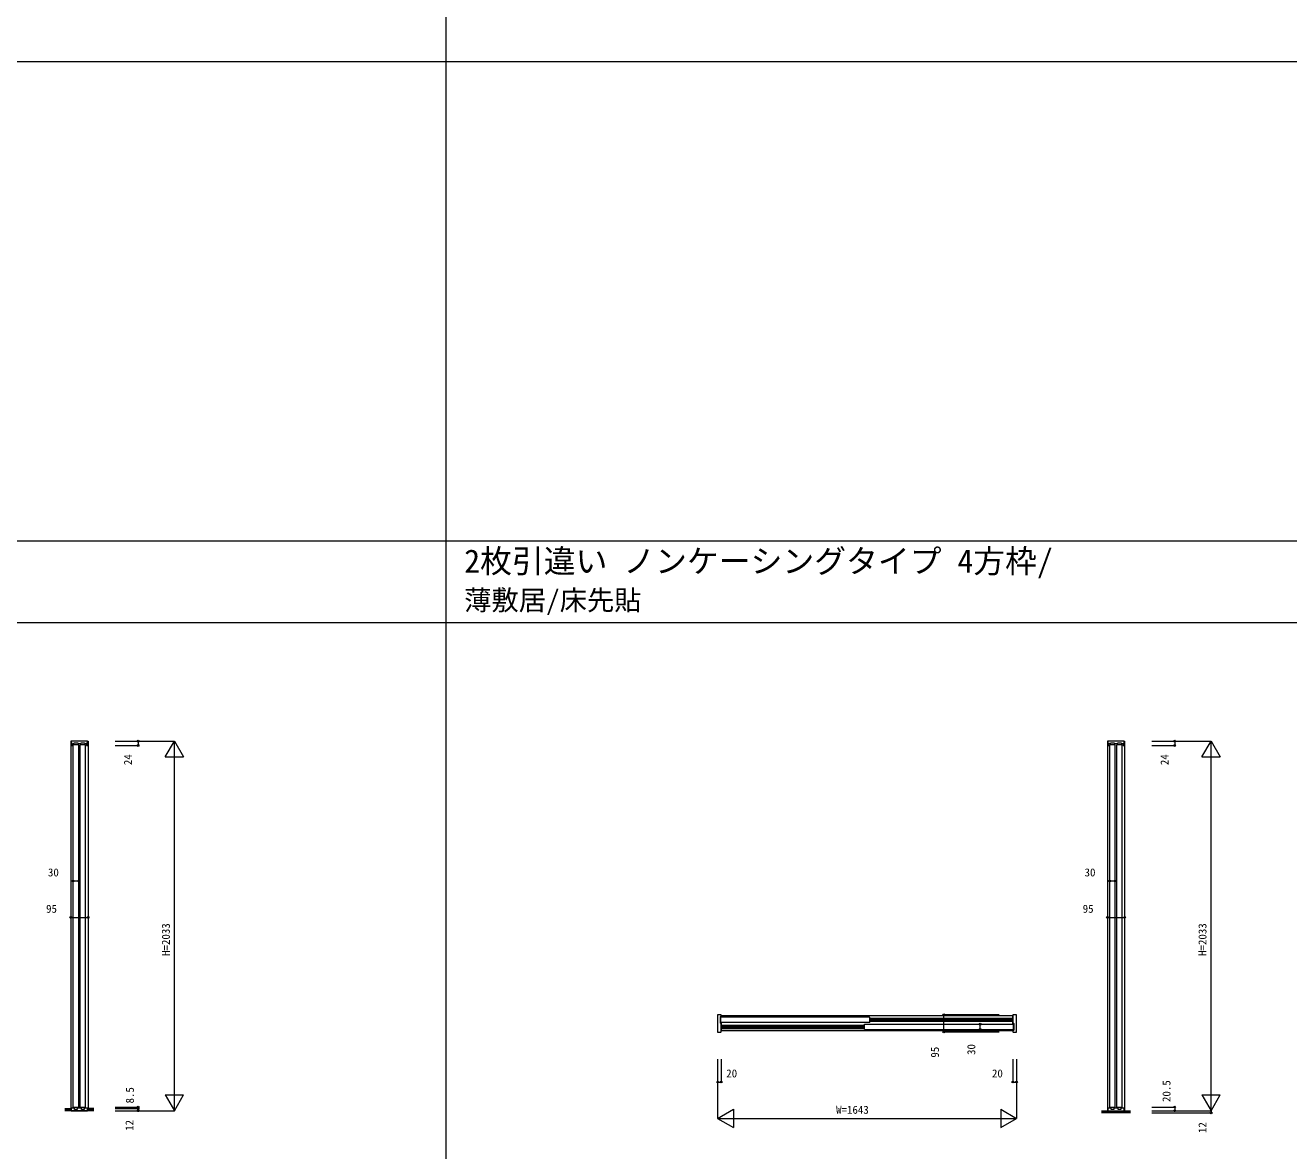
# Model space of a CAD drawing. Units: millimetres, scale not verified. Extents: x -14341 to 14341, y -10000 to 10000.
# Drawn here: x 446 to 7393, y -6061 to 130 of the extents above; entities that cross this region are included whole.
import ezdxf
from ezdxf.enums import TextEntityAlignment as Align

# ---------------------------------------------------------------- set-up
doc = ezdxf.new("R2010")
doc.units = ezdxf.units.MM
doc.header["$LTSCALE"] = 50
doc.layers.add('0-0_0', color=7, linetype='Continuous')
for name, color, linetype, lineweight in [('0-1_YKK_F1', 7, 'Continuous', 18), ('0-3_YKK_N1', 2, 'Continuous', 18), ('0-4_YKK_B1', 4, 'Continuous', 18), ('0-5_YKK_Z1', 7, 'Continuous', 18)]:
    doc.layers.add(name, color=color, linetype=linetype, lineweight=lineweight)
doc.styles.add('ＭＳ ゴシック', font='')
doc.styles.get('ＭＳ ゴシック').set_extended_font_data('MS Gothic')

msp = doc.modelspace()

# ---------------------------------------------------------------- linework, layer by layer
at = {"layer": '0-1_YKK_F1'}
for p, q in [((2759.49, -10000), (2759.49, 9500)), ((-14340.51, -70), (14159.49, -70)), ((-14340.51, -2705), (14159.49, -2705)), ((-14340.51, -3155), (14159.49, -3155))]:
    msp.add_line(p, q, dxfattribs=at)
at = {"layer": '0-3_YKK_N1'}
for p, q in [((940.99, -3807.5), (1265.99, -3807.5)), ((1065.99, -3807.5), (1065.99, -3831.5)), ((1215.99, -3894.1), (1265.99, -3807.5)), ((1265.99, -5840.5), (1265.99, -3807.5)), ((1265.99, -3807.5), (1315.99, -3894.1)), ((6640.99, -3807.5), (6965.99, -3807.5)), ((6765.99, -3807.5), (6765.99, -3831.5)), ((6915.99, -3894.1), (6965.99, -3807.5)), ((6965.99, -5840.5), (6965.99, -3807.5)), ((6965.99, -3807.5), (7015.99, -3894.1)), ((940.99, -3831.5), (1065.99, -3831.5)), ((6640.99, -3831.5), (6765.99, -3831.5)), ((1215.99, -3894.1), (1315.99, -3894.1)), ((6915.99, -3894.1), (7015.99, -3894.1)), ((709.49, -4576.88), (739.49, -4576.88)), ((6409.49, -4576.88), (6439.49, -4576.88)), ((695.99, -4776.88), (790.99, -4776.88)), ((6395.99, -4776.88), (6490.99, -4776.88)), ((5495.99, -5407.5), (5495.99, -5312.5)), ((5800.99, -5312.5), (5495.99, -5312.5)), ((5800.99, -5407.5), (5495.99, -5407.5)), ((5695.99, -5394), (5695.99, -5364)), ((4272.99, -5557.5), (4272.99, -5682.5)), ((5895.99, -5557.5), (5895.99, -5882.5)), ((4252.99, -5682.5), (4272.99, -5682.5)), ((1215.99, -5753.9), (1315.99, -5753.9)), ((1215.99, -5753.9), (1315.99, -5753.9)), ((1215.99, -5753.9), (1265.99, -5840.5)), ((1265.99, -5840.5), (1315.99, -5753.9)), ((6915.99, -5753.9), (7015.99, -5753.9)), ((6915.99, -5753.9), (7015.99, -5753.9)), ((6915.99, -5753.9), (6965.99, -5840.5)), ((6965.99, -5840.5), (7015.99, -5753.9)), ((940.99, -5828.5), (1065.99, -5828.5)), ((1065.99, -5828.5), (1065.99, -5840.5)), ((4252.99, -5882.5), (4339.59, -5832.5)), ((4339.59, -5832.5), (4339.59, -5932.5)), ((5809.39, -5832.5), (5809.39, -5932.5)), ((5809.39, -5832.5), (5895.99, -5882.5)), ((940.99, -5840.5), (1265.99, -5840.5)), ((4252.99, -5882.5), (4339.59, -5932.5)), ((5809.39, -5932.5), (5895.99, -5882.5)), ((6640.99, -5840.5), (6965.99, -5840.5)), ((6640.99, -5852.5), (6965.99, -5852.5)), ((6965.99, -5840.5), (6965.99, -5852.5))]:
    msp.add_line(p, q, dxfattribs=at)
for points in [[(4252.99, -5557.5), (4252.99, -5882.5), (5895.99, -5882.5)], [(5875.99, -5557.5), (5875.99, -5682.5), (5895.99, -5682.5)], [(940.99, -5820), (1065.99, -5820), (1065.99, -5828.5)], [(6640.99, -5820), (6765.99, -5820), (6765.99, -5840.5)]]:
    msp.add_lwpolyline(points, dxfattribs=at)
for centre in [(1065.99, -3807.5), (6765.99, -3807.5), (1065.99, -3831.5), (6765.99, -3831.5), (709.49, -4576.88), (739.49, -4576.88), (6409.49, -4576.88), (6439.49, -4576.88), (695.99, -4776.88), (790.99, -4776.88), (6395.99, -4776.88), (6490.99, -4776.88), (5495.99, -5312.5), (5495.99, -5407.5), (5695.99, -5364), (5695.99, -5394), (4252.99, -5682.5), (4272.99, -5682.5), (5875.99, -5682.5), (5895.99, -5682.5), (1065.99, -5820), (1065.99, -5828.5), (1065.99, -5840.5), (6765.99, -5820), (6765.99, -5840.5), (6965.99, -5852.5)]:
    msp.add_circle(centre, 5, dxfattribs=at)
at = {"layer": '0-4_YKK_B1'}
for p, q in [((695.99, -3807.5), (695.99, -5828.5)), ((698.49, -3807.5), (695.99, -3807.5)), ((788.49, -3807.5), (790.99, -3807.5)), ((790.99, -3807.5), (790.99, -5828.5)), ((6395.99, -3807.5), (6395.99, -5840.5)), ((6398.49, -3807.5), (6395.99, -3807.5)), ((6488.49, -3807.5), (6490.99, -3807.5)), ((6490.99, -3807.5), (6490.99, -5840.5)), ((739.49, -3828.5), (709.49, -3828.5)), ((709.49, -5820), (709.49, -3828.5)), ((739.49, -5820), (739.49, -3828.5)), ((777.49, -3828.5), (747.49, -3828.5)), ((747.49, -5820), (747.49, -3828.5)), ((777.49, -5820), (777.49, -3828.5)), ((6439.49, -3828.5), (6409.49, -3828.5)), ((6409.49, -5820), (6409.49, -3828.5)), ((6439.49, -5820), (6439.49, -3828.5)), ((6477.49, -3828.5), (6447.49, -3828.5)), ((6447.49, -5820), (6447.49, -3828.5)), ((6477.49, -5820), (6477.49, -3828.5)), ((4267.99, -5359), (4267.99, -5323)), ((4271.49, -5326), (4269.49, -5328)), ((4269.49, -5328), (4269.49, -5354)), ((4269.99, -5321), (4271.99, -5321)), ((5087.49, -5326), (4271.49, -5326)), ((4272.99, -5320), (4272.99, -5314.5)), ((5874.99, -5318.5), (4273.99, -5318.5)), ((4273.99, -5326), (4273.99, -5318.5)), ((5087.49, -5326), (5089.49, -5328)), ((5089.49, -5354), (5089.49, -5328)), ((5874.99, -5332.5), (5089.49, -5332.5)), ((5089.49, -5335.1), (5874.99, -5335.1)), ((5089.49, -5339.3), (5874.99, -5339.3)), ((5089.49, -5342.7), (5874.99, -5342.7)), ((5089.49, -5346.9), (5874.99, -5346.9)), ((5874.99, -5318.5), (5874.99, -5364)), ((5875.99, -5314.5), (5875.99, -5358)), ((4271.49, -5356), (4269.49, -5354)), ((4271.99, -5361), (4269.99, -5361)), ((5087.49, -5356), (4271.49, -5356)), ((4272.99, -5405.5), (4272.99, -5362)), ((4273.99, -5401.5), (4273.99, -5356)), ((4273.99, -5370.5), (5059.49, -5370.5)), ((5059.49, -5373.1), (4273.99, -5373.1)), ((5059.49, -5377.3), (4273.99, -5377.3)), ((5059.49, -5380.7), (4273.99, -5380.7)), ((5059.49, -5384.9), (4273.99, -5384.9)), ((4273.99, -5387.5), (5059.49, -5387.5)), ((5874.99, -5401.5), (4273.99, -5401.5)), ((5059.49, -5366), (5061.49, -5364)), ((5059.49, -5366), (5059.49, -5392)), ((5061.49, -5394), (5059.49, -5392)), ((5061.49, -5364), (5877.49, -5364)), ((5061.49, -5394), (5877.49, -5394)), ((5089.49, -5354), (5087.49, -5356)), ((5874.99, -5349.5), (5089.49, -5349.5)), ((5874.99, -5394), (5874.99, -5401.5)), ((5875.99, -5400), (5875.99, -5405.5)), ((5876.99, -5359), (5878.99, -5359)), ((5878.99, -5399), (5876.99, -5399)), ((5877.49, -5364), (5879.49, -5366)), ((5877.49, -5394), (5879.49, -5392)), ((5879.49, -5392), (5879.49, -5366)), ((5880.99, -5361), (5880.99, -5397)), ((698.49, -5827.5), (698.49, -5840.5)), ((709.49, -5820), (739.49, -5820)), ((747.49, -5820), (777.49, -5820)), ((6398.49, -5827.5), (6398.49, -5840.5)), ((6409.49, -5820), (6439.49, -5820)), ((6447.49, -5820), (6477.49, -5820))]:
    msp.add_line(p, q, dxfattribs=at)
for points in [[(788.49, -3829.5), (788.49, -3807.5), (698.49, -3807.5), (698.49, -3829.5)], [(706.79, -3820.3), (714.99, -3820.3), (714.99, -3817.5), (733.99, -3817.5), (733.99, -3820.3), (752.99, -3820.3), (752.99, -3817.5), (771.99, -3817.5), (771.99, -3820.3), (780.19, -3820.3)], [(6488.49, -3829.5), (6488.49, -3807.5), (6398.49, -3807.5), (6398.49, -3829.5)], [(6406.79, -3820.3), (6414.99, -3820.3), (6414.99, -3817.5), (6433.99, -3817.5), (6433.99, -3820.3), (6452.99, -3820.3), (6452.99, -3817.5), (6471.99, -3817.5), (6471.99, -3820.3), (6480.19, -3820.3)], [(700.49, -3831.5), (704.29, -3831.5), (704.79, -3831), (704.79, -3822.3)], [(782.19, -3822.3), (782.19, -3831), (782.69, -3831.5), (786.49, -3831.5)], [(6400.49, -3831.5), (6404.29, -3831.5), (6404.79, -3831), (6404.79, -3822.3)], [(6482.19, -3822.3), (6482.19, -3831), (6482.69, -3831.5), (6486.49, -3831.5)], [(4270.99, -5312.5), (4252.99, -5312.5), (4252.99, -5314.5), (4252.99, -5405.5), (4252.99, -5407.5), (4270.99, -5407.5)], [(5877.99, -5407.5), (5895.99, -5407.5), (5895.99, -5405.5), (5895.99, -5314.5), (5895.99, -5312.5), (5877.99, -5312.5)], [(698.49, -5840.5), (788.49, -5840.5), (788.49, -5827.5)], [(786.49, -5825.5), (770.19, -5825.5), (769.69, -5826), (769.69, -5832.2), (769.69, -5833.3), (755.29, -5833.3), (755.29, -5832.2), (755.29, -5826), (754.79, -5825.5), (732.19, -5825.5), (731.69, -5826), (731.69, -5832.2), (731.69, -5833.3), (717.29, -5833.3), (717.29, -5832.2), (717.29, -5826), (716.79, -5825.5), (700.49, -5825.5)], [(6398.49, -5840.5), (6488.49, -5840.5), (6488.49, -5827.5)], [(6486.49, -5825.5), (6470.19, -5825.5), (6469.69, -5826), (6469.69, -5832.2), (6469.69, -5833.3), (6455.29, -5833.3), (6455.29, -5832.2), (6455.29, -5826), (6454.79, -5825.5), (6432.19, -5825.5), (6431.69, -5826), (6431.69, -5832.2), (6431.69, -5833.3), (6417.29, -5833.3), (6417.29, -5832.2), (6417.29, -5826), (6416.79, -5825.5), (6400.49, -5825.5)]]:
    msp.add_lwpolyline(points, dxfattribs=at)
for centre, radius, start, end in [((706.79, -3822.3), 2, 90, 180), ((780.19, -3822.3), 2, 0, 90), ((6406.79, -3822.3), 2, 90, 180), ((6480.19, -3822.3), 2, 0, 90), ((700.49, -3829.5), 2, 180.00001, 270.00001), ((786.49, -3829.5), 2, 270, 0), ((6400.49, -3829.5), 2, 180.00001, 270.00001), ((6486.49, -3829.5), 2, 270, 0), ((4269.99, -5323), 2, 90, 180), ((4270.99, -5314.5), 2, 0, 90), ((4271.99, -5320), 1, 270, 0), ((5877.99, -5314.5), 2, 90, 180), ((4269.99, -5359), 2, 180, 270), ((4270.99, -5405.5), 2, 270, 0), ((4271.99, -5362), 1, 0, 90), ((5876.99, -5358), 1, 180, 270), ((5876.99, -5400), 1, 90, 180), ((5877.99, -5405.5), 2, 180, 270), ((5878.99, -5361), 2, 0, 90), ((5878.99, -5397), 2, 270, 0), ((700.49, -5827.5), 2, 90, 180), ((786.49, -5827.5), 2, 0, 90), ((6400.49, -5827.5), 2, 90, 180), ((6486.49, -5827.5), 2, 0, 90)]:
    msp.add_arc(centre, radius, start, end, dxfattribs=at)
at = {"layer": '0-5_YKK_Z1'}
for p, q in [((663.49, -5828.5), (698.49, -5828.5)), ((663.49, -5831.5), (698.49, -5831.5)), ((663.49, -5834.5), (698.49, -5834.5)), ((823.49, -5828.5), (788.49, -5828.5)), ((823.49, -5831.5), (788.49, -5831.5)), ((823.49, -5834.5), (788.49, -5834.5)), ((663.49, -5837.5), (698.49, -5837.5)), ((823.49, -5840.5), (663.49, -5840.5)), ((823.49, -5837.5), (788.49, -5837.5)), ((6363.49, -5840.5), (6523.49, -5840.5)), ((6363.49, -5843.5), (6523.49, -5843.5)), ((6363.49, -5846.5), (6523.49, -5846.5)), ((6363.49, -5849.5), (6523.49, -5849.5)), ((6523.49, -5852.5), (6363.49, -5852.5))]:
    msp.add_line(p, q, dxfattribs=at)

# ---------------------------------------------------------------- texts
at = {"layer": '0-0_0', "style": 'ＭＳ ゴシック'}
for s, height, p in [('2枚引違い ノンケーシングタイプ 4方枠/', 128.3, (2859.49, -2919.88)), ('薄敷居/床先貼', 110, (2859.49, -3119.93))]:
    msp.add_text(s, height=height, dxfattribs=at).set_placement(p, align=Align.BOTTOM_LEFT)
at = {"layer": '0-3_YKK_N1', "color": 7, "style": 'ＭＳ ゴシック'}
for s, p in [('24', (1045.77, -3939.66)), ('24', (6745.77, -3939.66)), ('H=2033', (1253.99, -4989)), ('H=2033', (6953.99, -4989)), ('30', (5682.82, -5533.81)), ('95', (5482.8, -5548.45)), ('20.5', (6756.09, -5792.57)), ('8.5', (1056.09, -5800.48)), ('12', (1053.99, -5951.16)), ('12', (6953.99, -5963.16))]:
    msp.add_text(s, height=43.99, rotation=90, dxfattribs=at).set_placement(p, align=Align.BOTTOM_LEFT)
for s, p in [('30', (570.53, -4564.88)), ('30', (6270.53, -4564.88)), ('95', (560.27, -4764.88)), ('95', (6260.27, -4764.88)), ('20', (4300.32, -5670.5)), ('20', (5761.4, -5670.5)), ('W=1643', (4904.49, -5870.5))]:
    msp.add_text(s, height=43.99, dxfattribs=at).set_placement(p, align=Align.BOTTOM_LEFT)

doc.saveas('drawing.dxf')
